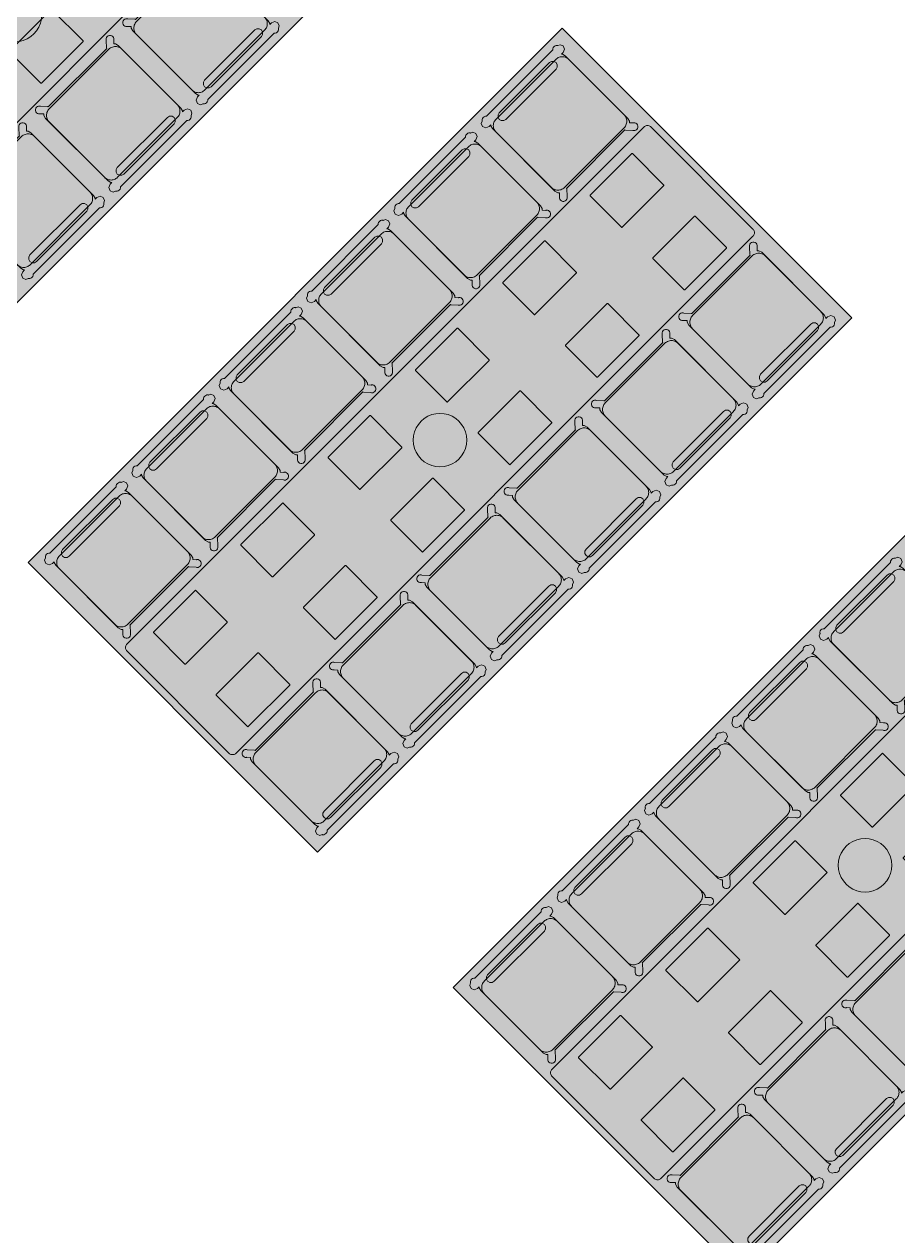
# Model space of a CAD drawing. Extents: x 2172.2 to 2210.6, y 415.3 to 458.1.
# Drawn here: x 2186.25 to 2190.5, y 442.91 to 448.79 of the extents above; entities that cross this region are included whole.
import ezdxf

# ---------------------------------------------------------------- set-up
doc = ezdxf.new("R2010")
doc.units = 0
for name, color, linetype, lineweight in [('AYAA_B2_CHAIRS', 7, 'CONTINUOUS', 18), ('AYAA_B2_FINE_DETAIL', 8, 'CONTINUOUS', 9), ('AYAA_B2_FLOOR_DECOR', 32, 'CONTINUOUS', 9), ('AYAA_B2_TABLES', 7, 'CONTINUOUS', 18)]:
    doc.layers.add(name, color=color, linetype=linetype, lineweight=lineweight)

# ---------------------------------------------------------------- blocks, each defined once
blk = doc.blocks.new('AYAA_B2_FLOOR_DECOR_01')
at = {"true_color": 0xa16b4f}
h = blk.add_hatch(color=256, dxfattribs=at)
h.paths.add_polyline_path([(1.835, 0.99455), (1.835, -0.99455), (-1.835, -0.99455), (-1.835, 0.99455)])
h.paths.add_polyline_path([(1.77995, -0.964714), (1.77995, 0.964713), (-1.77995, 0.964713), (-1.77995, -0.964714)], flags=0)
at = {"true_color": 0x3d3b33}
h = blk.add_hatch(color=256, dxfattribs=at)
h.paths.add_polyline_path([(1.77995, 0.964713), (1.77995, -0.964714), (-1.77995, -0.964714), (-1.77995, 0.964713)])
h.paths.add_polyline_path([(-1.75793, -0.952779), (1.75793, -0.952779), (1.75793, 0.952779), (-1.75793, 0.952779)], flags=0)
at = {"true_color": 0xa16b4f}
h = blk.add_hatch(color=256, dxfattribs=at)
h.paths.add_polyline_path([(1.75793, 0.952779), (1.75793, -0.952779), (-1.75793, -0.952779), (-1.75793, 0.952779)])
h.paths.add_polyline_path([(-1.68086, -0.911008), (1.68086, -0.911008), (1.68086, 0.911008), (-1.68086, 0.911008)], flags=0)
at = {"true_color": 0x3d3b33}
h = blk.add_hatch(color=256, dxfattribs=at)
h.paths.add_polyline_path([(1.68086, -0.911008), (-1.68086, -0.911008), (-1.68086, 0.911008), (1.68086, 0.911008)])
h.paths.add_polyline_path([(-1.65884, -0.899073), (1.65884, -0.899073), (1.65884, 0.899073), (-1.65884, 0.899073)], flags=0)
at = {"true_color": 0xa16b4f}
h = blk.add_hatch(color=256, dxfattribs=at)
h.paths.add_polyline_path([(1.65884, 0.899073), (1.65884, -0.899073), (-1.65884, -0.899073), (-1.65884, 0.899073)])
h.paths.add_polyline_path([(1.2478, 0.845367), (0.89915, 0.696185), (1.2478, 0.547002), (1.59645, 0.696185)], flags=0)
h.paths.add_polyline_path([(0.89915, 0.338147), (1.2478, 0.188964), (1.59645, 0.338147), (1.2478, 0.487329)], flags=0)
h.paths.add_polyline_path([(0.89915, -0.019891), (1.2478, -0.169074), (1.59645, -0.019891), (1.2478, 0.129291)], flags=0)
h.paths.add_polyline_path([(0.89915, -0.377929), (1.2478, -0.527112), (1.59645, -0.377929), (1.2478, -0.228747)], flags=0)
h.paths.add_polyline_path([(0.89915, -0.735967), (1.2478, -0.88515), (1.59645, -0.735967), (1.2478, -0.586785)], flags=0)
h.paths.add_polyline_path([(0.4037, -0.228747), (0.05505, -0.377929), (0.4037, -0.527112), (0.75235, -0.377929)], flags=0)
h.paths.add_polyline_path([(0.75235, 0.696185), (0.4037, 0.845367), (0.05505, 0.696185), (0.4037, 0.547002)], flags=0)
h.paths.add_polyline_path([(0.4037, 0.487329), (0.05505, 0.338147), (0.4037, 0.188964), (0.75235, 0.338147)], flags=0)
h.paths.add_polyline_path([(0.4037, 0.129291), (0.05505, -0.019891), (0.4037, -0.169074), (0.75235, -0.019891)], flags=0)
h.paths.add_polyline_path([(0.4037, -0.586785), (0.05505, -0.735967), (0.4037, -0.88515), (0.75235, -0.735967)], flags=0)
h.paths.add_polyline_path([(-0.4404, 0.547002), (-0.09175, 0.696185), (-0.4404, 0.845367), (-0.78905, 0.696185)], flags=0)
h.paths.add_polyline_path([(-0.4404, 0.188964), (-0.09175, 0.338147), (-0.4404, 0.487329), (-0.78905, 0.338147)], flags=0)
h.paths.add_polyline_path([(-0.78905, -0.019891), (-0.4404, -0.169074), (-0.09175, -0.019891), (-0.4404, 0.129291)], flags=0)
h.paths.add_polyline_path([(-0.78905, -0.377929), (-0.4404, -0.527112), (-0.09175, -0.377929), (-0.4404, -0.228747)], flags=0)
h.paths.add_polyline_path([(-0.78905, -0.735967), (-0.4404, -0.88515), (-0.09175, -0.735967), (-0.4404, -0.586785)], flags=0)
h.paths.add_polyline_path([(-0.93585, 0.696185), (-1.2845, 0.845367), (-1.63315, 0.696185), (-1.2845, 0.547002)], flags=0)
h.paths.add_polyline_path([(-0.93585, 0.338147), (-1.2845, 0.487329), (-1.63315, 0.338147), (-1.2845, 0.188964)], flags=0)
h.paths.add_polyline_path([(-0.93585, -0.019891), (-1.2845, 0.129291), (-1.63315, -0.019891), (-1.2845, -0.169074)], flags=0)
h.paths.add_polyline_path([(-0.93585, -0.377929), (-1.2845, -0.228747), (-1.63315, -0.377929), (-1.2845, -0.527112)], flags=0)
h.paths.add_polyline_path([(-0.93585, -0.735967), (-1.2845, -0.586785), (-1.63315, -0.735967), (-1.2845, -0.88515)], flags=0)
at = {"true_color": 0xe6decc}
h = blk.add_hatch(color=256, dxfattribs=at)
h.paths.add_polyline_path([(-1.63315, 0.696185), (-1.2845, 0.845367), (-0.93585, 0.696185), (-1.2845, 0.547002)])
h.paths.add_polyline_path([(-1.08265, 0.696185), (-1.2845, 0.783705), (-1.48635, 0.696185), (-1.2845, 0.608665)], flags=0)
h = blk.add_hatch(color=256, dxfattribs=at)
h.paths.add_polyline_path([(-0.78905, 0.696185), (-0.4404, 0.845367), (-0.09175, 0.696185), (-0.4404, 0.547002)])
h.paths.add_polyline_path([(-0.23855, 0.696185), (-0.4404, 0.783705), (-0.64225, 0.696185), (-0.4404, 0.608665)], flags=0)
h = blk.add_hatch(color=256, dxfattribs=at)
h.paths.add_polyline_path([(0.05505, 0.696185), (0.4037, 0.845367), (0.75235, 0.696185), (0.4037, 0.547002)])
h.paths.add_polyline_path([(0.60555, 0.696185), (0.4037, 0.783705), (0.20185, 0.696185), (0.4037, 0.608665)], flags=0)
h = blk.add_hatch(color=256, dxfattribs=at)
h.paths.add_polyline_path([(0.89915, 0.696185), (1.2478, 0.845367), (1.59645, 0.696185), (1.2478, 0.547002)])
h.paths.add_polyline_path([(1.44965, 0.696185), (1.2478, 0.783705), (1.04595, 0.696185), (1.2478, 0.608665)], flags=0)
at = {"true_color": 0x757d5e}
for points in [[(-1.2845, 0.608665), (-1.48635, 0.696185), (-1.2845, 0.783705), (-1.08265, 0.696185)], [(-0.64225, 0.696185), (-0.4404, 0.783705), (-0.23855, 0.696185), (-0.4404, 0.608665)], [(0.20185, 0.696185), (0.4037, 0.783705), (0.60555, 0.696185), (0.4037, 0.608665)], [(1.44965, 0.696185), (1.2478, 0.608665), (1.04595, 0.696185), (1.2478, 0.783705)], [(-1.2845, 0.425667), (-1.08265, 0.338147), (-1.2845, 0.250627), (-1.48635, 0.338147)], [(-0.4404, 0.425667), (-0.23855, 0.338147), (-0.4404, 0.250627), (-0.64225, 0.338147)], [(0.4037, 0.250627), (0.20185, 0.338147), (0.4037, 0.425667), (0.60555, 0.338147)], [(1.2478, 0.250627), (1.04595, 0.338147), (1.2478, 0.425667), (1.44965, 0.338147)], [(-1.2845, -0.107411), (-1.48635, -0.019891), (-1.2845, 0.067629), (-1.08265, -0.019891)], [(-0.64225, -0.019891), (-0.4404, 0.067629), (-0.23855, -0.019891), (-0.4404, -0.107411)], [(0.20185, -0.019891), (0.4037, 0.067629), (0.60555, -0.019891), (0.4037, -0.107411)], [(1.2478, 0.067629), (1.44965, -0.019891), (1.2478, -0.107411), (1.04595, -0.019891)], [(-1.2845, -0.46545), (-1.48635, -0.377929), (-1.2845, -0.290409), (-1.08265, -0.377929)], [(-0.23855, -0.377929), (-0.4404, -0.46545), (-0.64225, -0.377929), (-0.4404, -0.290409)], [(0.60555, -0.377929), (0.4037, -0.46545), (0.20185, -0.377929), (0.4037, -0.290409)], [(1.44965, -0.377929), (1.2478, -0.46545), (1.04595, -0.377929), (1.2478, -0.290409)], [(-1.48635, -0.735967), (-1.2845, -0.648447), (-1.08265, -0.735967), (-1.2845, -0.823488)], [(-0.23855, -0.735967), (-0.4404, -0.823488), (-0.64225, -0.735967), (-0.4404, -0.648447)], [(0.20185, -0.735967), (0.4037, -0.648447), (0.60555, -0.735967), (0.4037, -0.823488)], [(1.04595, -0.735967), (1.2478, -0.648447), (1.44965, -0.735967), (1.2478, -0.823488)]]:
    blk.add_hatch(color=256, dxfattribs=at).paths.add_polyline_path(points)
at = {"true_color": 0xe6decc}
h = blk.add_hatch(color=256, dxfattribs=at)
h.paths.add_polyline_path([(-1.2845, 0.188964), (-1.63315, 0.338147), (-1.2845, 0.487329), (-0.93585, 0.338147)])
h.paths.add_polyline_path([(-1.48635, 0.338147), (-1.2845, 0.250627), (-1.08265, 0.338147), (-1.2845, 0.425667)], flags=0)
h = blk.add_hatch(color=256, dxfattribs=at)
h.paths.add_polyline_path([(-0.09175, 0.338147), (-0.4404, 0.188964), (-0.78905, 0.338147), (-0.4404, 0.487329)])
h.paths.add_polyline_path([(-0.23855, 0.338147), (-0.4404, 0.425667), (-0.64225, 0.338147), (-0.4404, 0.250627)], flags=0)
h = blk.add_hatch(color=256, dxfattribs=at)
h.paths.add_polyline_path([(0.05505, 0.338147), (0.4037, 0.487329), (0.75235, 0.338147), (0.4037, 0.188964)])
h.paths.add_polyline_path([(0.4037, 0.250627), (0.60555, 0.338147), (0.4037, 0.425667), (0.20185, 0.338147)], flags=0)
h = blk.add_hatch(color=256, dxfattribs=at)
h.paths.add_polyline_path([(0.89915, 0.338147), (1.2478, 0.487329), (1.59645, 0.338147), (1.2478, 0.188964)])
h.paths.add_polyline_path([(1.2478, 0.250627), (1.44965, 0.338147), (1.2478, 0.425667), (1.04595, 0.338147)], flags=0)
h = blk.add_hatch(color=256, dxfattribs=at)
h.paths.add_polyline_path([(-0.93585, -0.019891), (-1.2845, -0.169074), (-1.63315, -0.019891), (-1.2845, 0.129291)])
h.paths.add_polyline_path([(-1.48635, -0.019891), (-1.2845, -0.107411), (-1.08265, -0.019891), (-1.2845, 0.067629)], flags=0)
h = blk.add_hatch(color=256, dxfattribs=at)
h.paths.add_polyline_path([(-0.09175, -0.019891), (-0.4404, -0.169074), (-0.78905, -0.019891), (-0.4404, 0.129291)])
h.paths.add_polyline_path([(-0.64225, -0.019891), (-0.4404, -0.107411), (-0.23855, -0.019891), (-0.4404, 0.067629)], flags=0)
h = blk.add_hatch(color=256, dxfattribs=at)
h.paths.add_polyline_path([(0.75235, -0.019891), (0.4037, -0.169074), (0.05505, -0.019891), (0.4037, 0.129291)])
h.paths.add_polyline_path([(0.20185, -0.019891), (0.4037, -0.107411), (0.60555, -0.019891), (0.4037, 0.067629)], flags=0)
h = blk.add_hatch(color=256, dxfattribs=at)
h.paths.add_polyline_path([(1.59645, -0.019891), (1.2478, -0.169074), (0.89915, -0.019891), (1.2478, 0.129291)])
h.paths.add_polyline_path([(1.2478, -0.107411), (1.44965, -0.019891), (1.2478, 0.067629), (1.04595, -0.019891)], flags=0)
h = blk.add_hatch(color=256, dxfattribs=at)
h.paths.add_polyline_path([(-1.63315, -0.377929), (-1.2845, -0.228747), (-0.93585, -0.377929), (-1.2845, -0.527112)])
h.paths.add_polyline_path([(-1.2845, -0.46545), (-1.08265, -0.377929), (-1.2845, -0.290409), (-1.48635, -0.377929)], flags=0)
h = blk.add_hatch(color=256, dxfattribs=at)
h.paths.add_polyline_path([(-0.78905, -0.377929), (-0.4404, -0.228747), (-0.09175, -0.377929), (-0.4404, -0.527112)])
h.paths.add_polyline_path([(-0.23855, -0.377929), (-0.4404, -0.290409), (-0.64225, -0.377929), (-0.4404, -0.46545)], flags=0)
h = blk.add_hatch(color=256, dxfattribs=at)
h.paths.add_polyline_path([(0.4037, -0.527112), (0.05505, -0.377929), (0.4037, -0.228747), (0.75235, -0.377929)])
h.paths.add_polyline_path([(0.60555, -0.377929), (0.4037, -0.290409), (0.20185, -0.377929), (0.4037, -0.46545)], flags=0)
h = blk.add_hatch(color=256, dxfattribs=at)
h.paths.add_polyline_path([(0.89915, -0.377929), (1.2478, -0.228747), (1.59645, -0.377929), (1.2478, -0.527112)])
h.paths.add_polyline_path([(1.2478, -0.46545), (1.44965, -0.377929), (1.2478, -0.290409), (1.04595, -0.377929)], flags=0)
h = blk.add_hatch(color=256, dxfattribs=at)
h.paths.add_polyline_path([(-1.63315, -0.735967), (-1.2845, -0.586785), (-0.93585, -0.735967), (-1.2845, -0.88515)])
h.paths.add_polyline_path([(-1.08265, -0.735967), (-1.2845, -0.648447), (-1.48635, -0.735967), (-1.2845, -0.823488)], flags=0)
h = blk.add_hatch(color=256, dxfattribs=at)
h.paths.add_polyline_path([(-0.09175, -0.735967), (-0.4404, -0.88515), (-0.78905, -0.735967), (-0.4404, -0.586785)])
h.paths.add_polyline_path([(-0.23855, -0.735967), (-0.4404, -0.648447), (-0.64225, -0.735967), (-0.4404, -0.823488)], flags=0)
h = blk.add_hatch(color=256, dxfattribs=at)
h.paths.add_polyline_path([(0.05505, -0.735967), (0.4037, -0.586785), (0.75235, -0.735967), (0.4037, -0.88515)])
h.paths.add_polyline_path([(0.60555, -0.735967), (0.4037, -0.648447), (0.20185, -0.735967), (0.4037, -0.823488)], flags=0)
h = blk.add_hatch(color=256, dxfattribs=at)
h.paths.add_polyline_path([(1.59645, -0.735967), (1.2478, -0.88515), (0.89915, -0.735967), (1.2478, -0.586785)])
h.paths.add_polyline_path([(1.44965, -0.735967), (1.2478, -0.648447), (1.04595, -0.735967), (1.2478, -0.823488)], flags=0)
at = {"color": 0, "linetype": 'CONTINUOUS', "lineweight": -2}
blk.add_lwpolyline([(1.835, 0.99455), (1.835, -0.99455), (-1.835, -0.99455), (-1.835, 0.99455)], close=True, dxfattribs=at)
blk = doc.blocks.new('AYAA_B2_FLOOR_DECOR_03')
at = {"true_color": 0xa16b4f}
h = blk.add_hatch(color=256, dxfattribs=at)
h.paths.add_polyline_path([(1.835, 0.99455), (1.835, -0.994551), (-1.835, -0.994551), (-1.835, 0.99455)])
h.paths.add_polyline_path([(1.77995, -0.964714), (1.77995, 0.964713), (-1.77995, 0.964713), (-1.77995, -0.964714)], flags=0)
at = {"true_color": 0x3d3b33}
h = blk.add_hatch(color=256, dxfattribs=at)
h.paths.add_polyline_path([(1.77995, 0.964713), (1.77995, -0.964714), (-1.77995, -0.964714), (-1.77995, 0.964713)])
h.paths.add_polyline_path([(-1.75793, -0.952779), (1.75793, -0.952779), (1.75793, 0.952779), (-1.75793, 0.952779)], flags=0)
at = {"true_color": 0xa16b4f}
h = blk.add_hatch(color=256, dxfattribs=at)
h.paths.add_polyline_path([(1.75793, 0.952779), (1.75793, -0.952779), (-1.75793, -0.952779), (-1.75793, 0.952779)])
h.paths.add_polyline_path([(-1.68086, -0.911008), (1.68086, -0.911008), (1.68086, 0.911008), (-1.68086, 0.911008)], flags=0)
at = {"true_color": 0x3d3b33}
h = blk.add_hatch(color=256, dxfattribs=at)
h.paths.add_polyline_path([(1.68086, -0.911008), (-1.68086, -0.911008), (-1.68086, 0.911008), (1.68086, 0.911008)])
h.paths.add_polyline_path([(-1.65884, -0.899074), (1.65884, -0.899074), (1.65884, 0.899073), (-1.65884, 0.899073)], flags=0)
at = {"true_color": 0xa16b4f}
h = blk.add_hatch(color=256, dxfattribs=at)
h.paths.add_polyline_path([(1.65884, 0.899073), (1.65884, -0.899074), (-1.65884, -0.899074), (-1.65884, 0.899073)])
h.paths.add_polyline_path([(1.2478, 0.845367), (0.89915, 0.696185), (1.2478, 0.547002), (1.59645, 0.696185)], flags=0)
h.paths.add_polyline_path([(0.89915, 0.338147), (1.2478, 0.188964), (1.59645, 0.338147), (1.2478, 0.487329)], flags=0)
h.paths.add_polyline_path([(0.89915, -0.019891), (1.2478, -0.169074), (1.59645, -0.019891), (1.2478, 0.129291)], flags=0)
h.paths.add_polyline_path([(0.89915, -0.377929), (1.2478, -0.527112), (1.59645, -0.377929), (1.2478, -0.228747)], flags=0)
h.paths.add_polyline_path([(0.89915, -0.735967), (1.2478, -0.88515), (1.59645, -0.735967), (1.2478, -0.586785)], flags=0)
h.paths.add_polyline_path([(0.4037, -0.228747), (0.05505, -0.377929), (0.4037, -0.527112), (0.75235, -0.377929)], flags=0)
h.paths.add_polyline_path([(0.75235, 0.696185), (0.4037, 0.845367), (0.05505, 0.696185), (0.4037, 0.547002)], flags=0)
h.paths.add_polyline_path([(0.4037, 0.487329), (0.05505, 0.338147), (0.4037, 0.188964), (0.75235, 0.338147)], flags=0)
h.paths.add_polyline_path([(0.4037, 0.129291), (0.05505, -0.019891), (0.4037, -0.169074), (0.75235, -0.019891)], flags=0)
h.paths.add_polyline_path([(0.4037, -0.586785), (0.05505, -0.735967), (0.4037, -0.88515), (0.75235, -0.735967)], flags=0)
h.paths.add_polyline_path([(-0.4404, 0.547002), (-0.09175, 0.696185), (-0.4404, 0.845367), (-0.78905, 0.696185)], flags=0)
h.paths.add_polyline_path([(-0.78905, 0.338147), (-0.4404, 0.188964), (-0.09175, 0.338147), (-0.4404, 0.487329)], flags=0)
h.paths.add_polyline_path([(-0.78905, -0.019891), (-0.4404, -0.169074), (-0.09175, -0.019891), (-0.4404, 0.129291)], flags=0)
h.paths.add_polyline_path([(-0.78905, -0.377929), (-0.4404, -0.527112), (-0.09175, -0.377929), (-0.4404, -0.228747)], flags=0)
h.paths.add_polyline_path([(-0.78905, -0.735967), (-0.4404, -0.88515), (-0.09175, -0.735967), (-0.4404, -0.586785)], flags=0)
h.paths.add_polyline_path([(-0.93585, 0.696185), (-1.2845, 0.845367), (-1.63315, 0.696185), (-1.2845, 0.547002)], flags=0)
h.paths.add_polyline_path([(-0.93585, -0.019891), (-1.2845, 0.129291), (-1.63315, -0.019891), (-1.2845, -0.169074)], flags=0)
h.paths.add_polyline_path([(-0.93585, -0.377929), (-1.2845, -0.228747), (-1.63315, -0.377929), (-1.2845, -0.527112)], flags=0)
h.paths.add_polyline_path([(-0.93585, -0.735967), (-1.2845, -0.586785), (-1.63315, -0.735967), (-1.2845, -0.88515)], flags=0)
h.paths.add_polyline_path([(-1.2845, 0.188964), (-0.93585, 0.338147), (-1.2845, 0.487329), (-1.63315, 0.338147)], flags=0)
at = {"true_color": 0xe6decc}
h = blk.add_hatch(color=256, dxfattribs=at)
h.paths.add_polyline_path([(-1.63315, 0.696185), (-1.2845, 0.845367), (-0.93585, 0.696185), (-1.2845, 0.547002)])
h.paths.add_polyline_path([(-1.08265, 0.696185), (-1.2845, 0.783705), (-1.48635, 0.696185), (-1.2845, 0.608664)], flags=0)
h = blk.add_hatch(color=256, dxfattribs=at)
h.paths.add_polyline_path([(-0.78905, 0.696185), (-0.4404, 0.845367), (-0.09175, 0.696185), (-0.4404, 0.547002)])
h.paths.add_polyline_path([(-0.23855, 0.696185), (-0.4404, 0.783705), (-0.64225, 0.696185), (-0.4404, 0.608664)], flags=0)
h = blk.add_hatch(color=256, dxfattribs=at)
h.paths.add_polyline_path([(0.05505, 0.696185), (0.4037, 0.845367), (0.75235, 0.696185), (0.4037, 0.547002)])
h.paths.add_polyline_path([(0.60555, 0.696185), (0.4037, 0.783705), (0.20185, 0.696185), (0.4037, 0.608664)], flags=0)
h = blk.add_hatch(color=256, dxfattribs=at)
h.paths.add_polyline_path([(0.89915, 0.696185), (1.2478, 0.845367), (1.59645, 0.696185), (1.2478, 0.547002)])
h.paths.add_polyline_path([(1.44965, 0.696185), (1.2478, 0.783705), (1.04595, 0.696185), (1.2478, 0.608664)], flags=0)
at = {"true_color": 0x757d5e}
for points in [[(-1.2845, 0.608664), (-1.48635, 0.696185), (-1.2845, 0.783705), (-1.08265, 0.696185)], [(-0.64225, 0.696185), (-0.4404, 0.783705), (-0.23855, 0.696185), (-0.4404, 0.608664)], [(0.20185, 0.696185), (0.4037, 0.783705), (0.60555, 0.696185), (0.4037, 0.608664)], [(1.44965, 0.696185), (1.2478, 0.608664), (1.04595, 0.696185), (1.2478, 0.783705)], [(-1.2845, 0.425667), (-1.08265, 0.338147), (-1.2845, 0.250626), (-1.48635, 0.338147)], [(-0.4404, 0.425667), (-0.23855, 0.338147), (-0.4404, 0.250626), (-0.64225, 0.338147)], [(0.4037, 0.250626), (0.20185, 0.338147), (0.4037, 0.425667), (0.60555, 0.338147)], [(1.2478, 0.250626), (1.04595, 0.338147), (1.2478, 0.425667), (1.44965, 0.338147)], [(-1.2845, -0.107412), (-1.48635, -0.019891), (-1.2845, 0.067629), (-1.08265, -0.019891)], [(-0.64225, -0.019891), (-0.4404, 0.067629), (-0.23855, -0.019891), (-0.4404, -0.107412)], [(0.20185, -0.019891), (0.4037, 0.067629), (0.60555, -0.019891), (0.4037, -0.107412)], [(1.2478, 0.067629), (1.44965, -0.019891), (1.2478, -0.107412), (1.04595, -0.019891)], [(-1.2845, -0.46545), (-1.48635, -0.377929), (-1.2845, -0.290409), (-1.08265, -0.377929)], [(-0.23855, -0.377929), (-0.4404, -0.46545), (-0.64225, -0.377929), (-0.4404, -0.290409)], [(0.60555, -0.377929), (0.4037, -0.46545), (0.20185, -0.377929), (0.4037, -0.290409)], [(1.44965, -0.377929), (1.2478, -0.46545), (1.04595, -0.377929), (1.2478, -0.290409)], [(-1.48635, -0.735967), (-1.2845, -0.648447), (-1.08265, -0.735967), (-1.2845, -0.823488)], [(-0.23855, -0.735967), (-0.4404, -0.823488), (-0.64225, -0.735967), (-0.4404, -0.648447)], [(0.20185, -0.735967), (0.4037, -0.648447), (0.60555, -0.735967), (0.4037, -0.823488)], [(1.04595, -0.735967), (1.2478, -0.648447), (1.44965, -0.735967), (1.2478, -0.823488)]]:
    blk.add_hatch(color=256, dxfattribs=at).paths.add_polyline_path(points)
at = {"true_color": 0xe6decc}
h = blk.add_hatch(color=256, dxfattribs=at)
h.paths.add_polyline_path([(-1.2845, 0.188964), (-1.63315, 0.338147), (-1.2845, 0.487329), (-0.93585, 0.338147)])
h.paths.add_polyline_path([(-1.48635, 0.338147), (-1.2845, 0.250626), (-1.08265, 0.338147), (-1.2845, 0.425667)], flags=0)
h = blk.add_hatch(color=256, dxfattribs=at)
h.paths.add_polyline_path([(-0.09175, 0.338147), (-0.4404, 0.188964), (-0.78905, 0.338147), (-0.4404, 0.487329)])
h.paths.add_polyline_path([(-0.23855, 0.338147), (-0.4404, 0.425667), (-0.64225, 0.338147), (-0.4404, 0.250626)], flags=0)
h = blk.add_hatch(color=256, dxfattribs=at)
h.paths.add_polyline_path([(0.05505, 0.338147), (0.4037, 0.487329), (0.75235, 0.338147), (0.4037, 0.188964)])
h.paths.add_polyline_path([(0.4037, 0.250626), (0.60555, 0.338147), (0.4037, 0.425667), (0.20185, 0.338147)], flags=0)
h = blk.add_hatch(color=256, dxfattribs=at)
h.paths.add_polyline_path([(0.89915, 0.338147), (1.2478, 0.487329), (1.59645, 0.338147), (1.2478, 0.188964)])
h.paths.add_polyline_path([(1.2478, 0.250626), (1.44965, 0.338147), (1.2478, 0.425667), (1.04595, 0.338147)], flags=0)
h = blk.add_hatch(color=256, dxfattribs=at)
h.paths.add_polyline_path([(-0.93585, -0.019891), (-1.2845, -0.169074), (-1.63315, -0.019891), (-1.2845, 0.129291)])
h.paths.add_polyline_path([(-1.48635, -0.019891), (-1.2845, -0.107412), (-1.08265, -0.019891), (-1.2845, 0.067629)], flags=0)
h = blk.add_hatch(color=256, dxfattribs=at)
h.paths.add_polyline_path([(-0.09175, -0.019891), (-0.4404, -0.169074), (-0.78905, -0.019891), (-0.4404, 0.129291)])
h.paths.add_polyline_path([(-0.64225, -0.019891), (-0.4404, -0.107412), (-0.23855, -0.019891), (-0.4404, 0.067629)], flags=0)
h = blk.add_hatch(color=256, dxfattribs=at)
h.paths.add_polyline_path([(0.75235, -0.019891), (0.4037, -0.169074), (0.05505, -0.019891), (0.4037, 0.129291)])
h.paths.add_polyline_path([(0.20185, -0.019891), (0.4037, -0.107412), (0.60555, -0.019891), (0.4037, 0.067629)], flags=0)
h = blk.add_hatch(color=256, dxfattribs=at)
h.paths.add_polyline_path([(1.59645, -0.019891), (1.2478, -0.169074), (0.89915, -0.019891), (1.2478, 0.129291)])
h.paths.add_polyline_path([(1.2478, -0.107412), (1.44965, -0.019891), (1.2478, 0.067629), (1.04595, -0.019891)], flags=0)
h = blk.add_hatch(color=256, dxfattribs=at)
h.paths.add_polyline_path([(-1.63315, -0.377929), (-1.2845, -0.228747), (-0.93585, -0.377929), (-1.2845, -0.527112)])
h.paths.add_polyline_path([(-1.2845, -0.46545), (-1.08265, -0.377929), (-1.2845, -0.290409), (-1.48635, -0.377929)], flags=0)
h = blk.add_hatch(color=256, dxfattribs=at)
h.paths.add_polyline_path([(-0.78905, -0.377929), (-0.4404, -0.228747), (-0.09175, -0.377929), (-0.4404, -0.527112)])
h.paths.add_polyline_path([(-0.23855, -0.377929), (-0.4404, -0.290409), (-0.64225, -0.377929), (-0.4404, -0.46545)], flags=0)
h = blk.add_hatch(color=256, dxfattribs=at)
h.paths.add_polyline_path([(0.4037, -0.527112), (0.05505, -0.377929), (0.4037, -0.228747), (0.75235, -0.377929)])
h.paths.add_polyline_path([(0.60555, -0.377929), (0.4037, -0.290409), (0.20185, -0.377929), (0.4037, -0.46545)], flags=0)
h = blk.add_hatch(color=256, dxfattribs=at)
h.paths.add_polyline_path([(0.89915, -0.377929), (1.2478, -0.228747), (1.59645, -0.377929), (1.2478, -0.527112)])
h.paths.add_polyline_path([(1.2478, -0.46545), (1.44965, -0.377929), (1.2478, -0.290409), (1.04595, -0.377929)], flags=0)
h = blk.add_hatch(color=256, dxfattribs=at)
h.paths.add_polyline_path([(-1.63315, -0.735967), (-1.2845, -0.586785), (-0.93585, -0.735967), (-1.2845, -0.88515)])
h.paths.add_polyline_path([(-1.08265, -0.735967), (-1.2845, -0.648447), (-1.48635, -0.735967), (-1.2845, -0.823488)], flags=0)
h = blk.add_hatch(color=256, dxfattribs=at)
h.paths.add_polyline_path([(-0.09175, -0.735967), (-0.4404, -0.88515), (-0.78905, -0.735967), (-0.4404, -0.586785)])
h.paths.add_polyline_path([(-0.23855, -0.735967), (-0.4404, -0.648447), (-0.64225, -0.735967), (-0.4404, -0.823488)], flags=0)
h = blk.add_hatch(color=256, dxfattribs=at)
h.paths.add_polyline_path([(0.05505, -0.735967), (0.4037, -0.586785), (0.75235, -0.735967), (0.4037, -0.88515)])
h.paths.add_polyline_path([(0.60555, -0.735967), (0.4037, -0.648447), (0.20185, -0.735967), (0.4037, -0.823488)], flags=0)
h = blk.add_hatch(color=256, dxfattribs=at)
h.paths.add_polyline_path([(1.59645, -0.735967), (1.2478, -0.88515), (0.89915, -0.735967), (1.2478, -0.586785)])
h.paths.add_polyline_path([(1.44965, -0.735967), (1.2478, -0.648447), (1.04595, -0.735967), (1.2478, -0.823488)], flags=0)
at = {"color": 0, "linetype": 'CONTINUOUS', "lineweight": -2}
blk.add_lwpolyline([(1.835, 0.99455), (1.835, -0.994551), (-1.835, -0.994551), (-1.835, 0.99455)], close=True, dxfattribs=at)
blk = doc.blocks.new('AYAA_B2_FLOOR_DECOR_05')
at = {"true_color": 0xa16b4f}
h = blk.add_hatch(color=256, dxfattribs=at)
h.paths.add_polyline_path([(2.134999, 0.99455), (2.134999, -0.99455), (-2.134999, -0.99455), (-2.134999, 0.99455)])
h.paths.add_polyline_path([(2.070949, -0.964714), (2.070949, 0.964714), (-2.070949, 0.964714), (-2.070949, -0.964714)], flags=0)
at = {"true_color": 0x3d3b33}
h = blk.add_hatch(color=256, dxfattribs=at)
h.paths.add_polyline_path([(2.070949, 0.964714), (2.070949, -0.964714), (-2.070949, -0.964714), (-2.070949, 0.964714)])
h.paths.add_polyline_path([(-2.045329, -0.952779), (2.045329, -0.952779), (2.045329, 0.952779), (-2.045329, 0.952779)], flags=0)
at = {"true_color": 0xa16b4f}
h = blk.add_hatch(color=256, dxfattribs=at)
h.paths.add_polyline_path([(2.045329, 0.952779), (2.045329, -0.952779), (-2.045329, -0.952779), (-2.045329, 0.952779)])
h.paths.add_polyline_path([(-1.955659, -0.911008), (1.955659, -0.911008), (1.955659, 0.911008), (-1.955659, 0.911008)], flags=0)
at = {"true_color": 0x3d3b33}
h = blk.add_hatch(color=256, dxfattribs=at)
h.paths.add_polyline_path([(1.955659, -0.911008), (-1.955659, -0.911008), (-1.955659, 0.911008), (1.955659, 0.911008)])
h.paths.add_polyline_path([(-1.930039, -0.899073), (1.930039, -0.899073), (1.930039, 0.899074), (-1.930039, 0.899074)], flags=0)
at = {"true_color": 0xa16b4f}
h = blk.add_hatch(color=256, dxfattribs=at)
h.paths.add_polyline_path([(1.930039, 0.899074), (1.930039, -0.899073), (-1.930039, -0.899073), (-1.930039, 0.899074)])
h.paths.add_polyline_path([(1.4518, 0.845368), (1.04615, 0.696185), (1.4518, 0.547003), (1.857449, 0.696185)], flags=0)
h.paths.add_polyline_path([(1.04615, 0.338147), (1.4518, 0.188965), (1.857449, 0.338147), (1.4518, 0.48733)], flags=0)
h.paths.add_polyline_path([(1.04615, -0.019891), (1.4518, -0.169073), (1.857449, -0.019891), (1.4518, 0.129292)], flags=0)
h.paths.add_polyline_path([(1.04615, -0.377929), (1.4518, -0.527112), (1.857449, -0.377929), (1.4518, -0.228746)], flags=0)
h.paths.add_polyline_path([(1.04615, -0.735967), (1.4518, -0.88515), (1.857449, -0.735967), (1.4518, -0.586785)], flags=0)
h.paths.add_polyline_path([(0.4697, -0.228746), (0.06405, -0.377929), (0.4697, -0.527112), (0.87535, -0.377929)], flags=0)
h.paths.add_polyline_path([(0.87535, 0.696185), (0.4697, 0.845368), (0.06405, 0.696185), (0.4697, 0.547003)], flags=0)
h.paths.add_polyline_path([(0.4697, 0.48733), (0.06405, 0.338147), (0.4697, 0.188965), (0.87535, 0.338147)], flags=0)
h.paths.add_polyline_path([(0.4697, 0.129292), (0.06405, -0.019891), (0.4697, -0.169073), (0.87535, -0.019891)], flags=0)
h.paths.add_polyline_path([(0.4697, -0.586785), (0.06405, -0.735967), (0.4697, -0.88515), (0.87535, -0.735967)], flags=0)
h.paths.add_polyline_path([(-0.5124, 0.547003), (-0.10675, 0.696185), (-0.5124, 0.845368), (-0.91805, 0.696185)], flags=0)
h.paths.add_polyline_path([(-0.91805, 0.338147), (-0.5124, 0.188965), (-0.10675, 0.338147), (-0.5124, 0.48733)], flags=0)
h.paths.add_polyline_path([(-0.91805, -0.019891), (-0.5124, -0.169073), (-0.10675, -0.019891), (-0.5124, 0.129292)], flags=0)
h.paths.add_polyline_path([(-0.91805, -0.377929), (-0.5124, -0.527112), (-0.10675, -0.377929), (-0.5124, -0.228746)], flags=0)
h.paths.add_polyline_path([(-0.91805, -0.735967), (-0.5124, -0.88515), (-0.10675, -0.735967), (-0.5124, -0.586785)], flags=0)
h.paths.add_polyline_path([(-1.08885, 0.696185), (-1.4945, 0.845368), (-1.900149, 0.696185), (-1.4945, 0.547003)], flags=0)
h.paths.add_polyline_path([(-1.08885, 0.338147), (-1.4945, 0.48733), (-1.900149, 0.338147), (-1.4945, 0.188965)], flags=0)
h.paths.add_polyline_path([(-1.08885, -0.019891), (-1.4945, 0.129292), (-1.900149, -0.019891), (-1.4945, -0.169073)], flags=0)
h.paths.add_polyline_path([(-1.08885, -0.377929), (-1.4945, -0.228746), (-1.900149, -0.377929), (-1.4945, -0.527112)], flags=0)
h.paths.add_polyline_path([(-1.08885, -0.735967), (-1.4945, -0.586785), (-1.900149, -0.735967), (-1.4945, -0.88515)], flags=0)
at = {"true_color": 0xe6decc}
h = blk.add_hatch(color=256, dxfattribs=at)
h.paths.add_polyline_path([(-0.91805, 0.696185), (-0.5124, 0.845368), (-0.10675, 0.696185), (-0.5124, 0.547003)])
h.paths.add_polyline_path([(-0.27755, 0.696185), (-0.5124, 0.783706), (-0.74725, 0.696185), (-0.5124, 0.608665)], flags=0)
h = blk.add_hatch(color=256, dxfattribs=at)
h.paths.add_polyline_path([(0.06405, 0.696185), (0.4697, 0.845368), (0.87535, 0.696185), (0.4697, 0.547003)])
h.paths.add_polyline_path([(0.70455, 0.696185), (0.4697, 0.783706), (0.23485, 0.696185), (0.4697, 0.608665)], flags=0)
at = {"true_color": 0x757d5e}
for points in [[(-0.74725, 0.696185), (-0.5124, 0.783706), (-0.27755, 0.696185), (-0.5124, 0.608665)], [(0.23485, 0.696185), (0.4697, 0.783706), (0.70455, 0.696185), (0.4697, 0.608665)], [(0.4697, 0.250627), (0.23485, 0.338147), (0.4697, 0.425668), (0.70455, 0.338147)]]:
    blk.add_hatch(color=256, dxfattribs=at).paths.add_polyline_path(points)
at = {"true_color": 0xe6decc}
h = blk.add_hatch(color=256, dxfattribs=at)
h.paths.add_polyline_path([(-0.10675, 0.338147), (-0.5124, 0.188965), (-0.91805, 0.338147), (-0.5124, 0.48733)])
h.paths.add_polyline_path([(-0.27755, 0.338147), (-0.5124, 0.425668), (-0.74725, 0.338147), (-0.5124, 0.250627)], flags=0)
h = blk.add_hatch(color=256, dxfattribs=at)
h.paths.add_polyline_path([(0.06405, 0.338147), (0.4697, 0.48733), (0.87535, 0.338147), (0.4697, 0.188965)])
h.paths.add_polyline_path([(0.4697, 0.250627), (0.70455, 0.338147), (0.4697, 0.425668), (0.23485, 0.338147)], flags=0)
at = {"color": 0, "linetype": 'CONTINUOUS', "lineweight": -2}
blk.add_lwpolyline([(-2.134999, 0.99455), (2.134999, 0.99455), (2.134999, -0.99455), (-2.134999, -0.99455)], close=True, dxfattribs=at)
blk = doc.blocks.new('AYAA_B2_DINING_6')
at = {"true_color": 0xefe8d6}
blk.add_hatch(color=256, dxfattribs=at).paths.add_polyline_path([(-1.8, -0.35), (-1.8, 0.35), (-1.799692, 0.353911), (-1.798776, 0.357725), (-1.797275, 0.36135), (-1.795225, 0.364695), (-1.792678, 0.367678), (-1.789695, 0.370225), (-1.78635, 0.372275), (-1.782725, 0.373776), (-1.778911, 0.374692), (-1.775, 0.375), (1.775, 0.375), (1.778911, 0.374692), (1.782725, 0.373776), (1.78635, 0.372275), (1.789695, 0.370225), (1.792678, 0.367678), (1.795225, 0.364695), (1.797275, 0.36135), (1.798776, 0.357725), (1.799692, 0.353911), (1.8, 0.35), (1.8, -0.35), (1.799692, -0.353911), (1.798776, -0.357725), (1.797275, -0.36135), (1.795225, -0.364695), (1.792678, -0.367678), (1.789695, -0.370225), (1.78635, -0.372275), (1.782725, -0.373776), (1.778911, -0.374692), (1.775, -0.375), (-1.775, -0.375), (-1.778911, -0.374692), (-1.782725, -0.373776), (-1.78635, -0.372275), (-1.789695, -0.370225), (-1.792678, -0.367678), (-1.795225, -0.364695), (-1.797275, -0.36135), (-1.798776, -0.357725), (-1.799692, -0.353911)])
at = {"color": 0, "linetype": 'CONTINUOUS', "lineweight": -2}
blk.add_lwpolyline([(-1.799692, 0.353911), (-1.798776, 0.357725), (-1.797275, 0.36135), (-1.795225, 0.364695), (-1.792678, 0.367678), (-1.789695, 0.370225), (-1.78635, 0.372275), (-1.782725, 0.373776), (-1.778911, 0.374692), (-1.775, 0.375), (1.775, 0.375), (1.778911, 0.374692), (1.782725, 0.373776), (1.78635, 0.372275), (1.789695, 0.370225), (1.792678, 0.367678), (1.795225, 0.364695), (1.797275, 0.36135), (1.798776, 0.357725), (1.799692, 0.353911), (1.8, 0.35), (1.8, -0.35), (1.799692, -0.353911), (1.798776, -0.357725), (1.797275, -0.36135), (1.795225, -0.364695), (1.792678, -0.367678), (1.789695, -0.370225), (1.78635, -0.372275), (1.782725, -0.373776), (1.778911, -0.374692), (1.775, -0.375), (-1.775, -0.375), (-1.778911, -0.374692), (-1.782725, -0.373776), (-1.78635, -0.372275), (-1.789695, -0.370225), (-1.792678, -0.367678), (-1.795225, -0.364695), (-1.797275, -0.36135), (-1.798776, -0.357725), (-1.799692, -0.353911), (-1.8, -0.35), (-1.8, 0.35)], close=True, dxfattribs=at)
at = {"layer": 'AYAA_B2_FINE_DETAIL', "linetype": 'CONTINUOUS', "lineweight": -2}
for points in [[(-1.644733, 0.323999), (-1.643999, 0.324733), (-1.643, 0.325), (-1.357, 0.325), (-1.356001, 0.324733), (-1.355267, 0.323999), (-1.355, 0.323), (-1.355, 0.107), (-1.355267, 0.106001), (-1.356001, 0.105267), (-1.357, 0.105), (-1.643, 0.105), (-1.643999, 0.105267), (-1.644733, 0.106001), (-1.645, 0.107), (-1.645, 0.323)], [(-1.043, 0.325), (-0.757, 0.325), (-0.756001, 0.324733), (-0.755267, 0.323999), (-0.755, 0.323), (-0.755, 0.107), (-0.755267, 0.106001), (-0.756001, 0.105267), (-0.757, 0.105), (-1.043, 0.105), (-1.043999, 0.105267), (-1.044733, 0.106001), (-1.045, 0.107), (-1.045, 0.323), (-1.044733, 0.323999), (-1.043999, 0.324733)], [(-0.443999, 0.324733), (-0.443, 0.325), (-0.157, 0.325), (-0.156001, 0.324733), (-0.155267, 0.323999), (-0.155, 0.323), (-0.155, 0.107), (-0.155267, 0.106001), (-0.156001, 0.105267), (-0.157, 0.105), (-0.443, 0.105), (-0.443999, 0.105267), (-0.444733, 0.106001), (-0.445, 0.107), (-0.445, 0.323), (-0.444733, 0.323999)], [(0.443999, 0.324733), (0.444733, 0.323999), (0.445, 0.323), (0.445, 0.107), (0.444733, 0.106001), (0.443999, 0.105267), (0.443, 0.105), (0.157, 0.105), (0.156001, 0.105267), (0.155267, 0.106001), (0.155, 0.107), (0.155, 0.323), (0.155267, 0.323999), (0.156001, 0.324733), (0.157, 0.325), (0.443, 0.325)], [(0.755267, 0.323999), (0.756001, 0.324733), (0.757, 0.325), (1.043, 0.325), (1.043999, 0.324733), (1.044733, 0.323999), (1.045, 0.323), (1.045, 0.107), (1.044733, 0.106001), (1.043999, 0.105267), (1.043, 0.105), (0.757, 0.105), (0.756001, 0.105267), (0.755267, 0.106001), (0.755, 0.107), (0.755, 0.323)], [(1.355267, 0.323999), (1.356001, 0.324733), (1.357, 0.325), (1.643, 0.325), (1.643999, 0.324733), (1.644733, 0.323999), (1.645, 0.323), (1.645, 0.107), (1.644733, 0.106001), (1.643999, 0.105267), (1.643, 0.105), (1.357, 0.105), (1.356001, 0.105267), (1.355267, 0.106001), (1.355, 0.107), (1.355, 0.323)], [(-0.123637, 0.040172), (-0.115831, 0.059019), (-0.105172, 0.076412), (-0.091924, 0.091924), (-0.076412, 0.105172), (-0.059019, 0.115831), (-0.040172, 0.123637), (-0.020336, 0.128399), (0, 0.13), (0.020336, 0.128399), (0.040172, 0.123637), (0.059019, 0.115831), (0.076412, 0.105172), (0.091924, 0.091924), (0.105172, 0.076412), (0.115831, 0.059019), (0.123637, 0.040172), (0.128399, 0.020336), (0.13, 0), (0.128399, -0.020336), (0.123637, -0.040172), (0.115831, -0.059019), (0.105172, -0.076412), (0.091924, -0.091924), (0.076412, -0.105172), (0.059019, -0.115831), (0.040172, -0.123637), (0.020336, -0.128399), (0, -0.13), (-0.020336, -0.128399), (-0.040172, -0.123637), (-0.059019, -0.115831), (-0.076412, -0.105172), (-0.091924, -0.091924), (-0.105172, -0.076412), (-0.115831, -0.059019), (-0.123637, -0.040172), (-0.128399, -0.020336), (-0.13, 0), (-0.128399, 0.020336)], [(-1.643, -0.105), (-1.357, -0.105), (-1.356001, -0.105267), (-1.355267, -0.106001), (-1.355, -0.107), (-1.355, -0.323), (-1.355267, -0.323999), (-1.356001, -0.324733), (-1.357, -0.325), (-1.643, -0.325), (-1.643999, -0.324733), (-1.644733, -0.323999), (-1.645, -0.323), (-1.645, -0.107), (-1.644733, -0.106001), (-1.643999, -0.105267)], [(-1.043999, -0.105267), (-1.043, -0.105), (-0.757, -0.105), (-0.756001, -0.105267), (-0.755267, -0.106001), (-0.755, -0.107), (-0.755, -0.323), (-0.755267, -0.323999), (-0.756001, -0.324733), (-0.757, -0.325), (-1.043, -0.325), (-1.043999, -0.324733), (-1.044733, -0.323999), (-1.045, -0.323), (-1.045, -0.107), (-1.044733, -0.106001)], [(-0.443, -0.105), (-0.157, -0.105), (-0.156001, -0.105267), (-0.155267, -0.106001), (-0.155, -0.107), (-0.155, -0.323), (-0.155267, -0.323999), (-0.156001, -0.324733), (-0.157, -0.325), (-0.443, -0.325), (-0.443999, -0.324733), (-0.444733, -0.323999), (-0.445, -0.323), (-0.445, -0.107), (-0.444733, -0.106001), (-0.443999, -0.105267)], [(0.155267, -0.323999), (0.155, -0.323), (0.155, -0.107), (0.155267, -0.106001), (0.156001, -0.105267), (0.157, -0.105), (0.443, -0.105), (0.443999, -0.105267), (0.444733, -0.106001), (0.445, -0.107), (0.445, -0.323), (0.444733, -0.323999), (0.443999, -0.324733), (0.443, -0.325), (0.157, -0.325), (0.156001, -0.324733)], [(1.043, -0.105), (1.043999, -0.105267), (1.044733, -0.106001), (1.045, -0.107), (1.045, -0.323), (1.044733, -0.323999), (1.043999, -0.324733), (1.043, -0.325), (0.757, -0.325), (0.756001, -0.324733), (0.755267, -0.323999), (0.755, -0.323), (0.755, -0.107), (0.755267, -0.106001), (0.756001, -0.105267), (0.757, -0.105)], [(1.356001, -0.105267), (1.357, -0.105), (1.643, -0.105), (1.643999, -0.105267), (1.644733, -0.106001), (1.645, -0.107), (1.645, -0.323), (1.644733, -0.323999), (1.643999, -0.324733), (1.643, -0.325), (1.357, -0.325), (1.356001, -0.324733), (1.355267, -0.323999), (1.355, -0.323), (1.355, -0.107), (1.355267, -0.106001)]]:
    blk.add_lwpolyline(points, close=True, dxfattribs=at)
blk = doc.blocks.new('AYAA_B2_CHAIR_IVORY')
at = {"true_color": 0xeee6d3}
blk.add_hatch(color=256, dxfattribs=at).paths.add_polyline_path([(-0.247475, -0.204863), (-0.248872, -0.200013), (-0.249717, -0.195038), (-0.25, -0.19), (-0.25, 0.19), (-0.249717, 0.195038), (-0.248872, 0.200013), (-0.247475, 0.204863), (-0.245544, 0.209525), (-0.243103, 0.213941), (-0.240182, 0.218057), (-0.23682, 0.22182), (-0.233057, 0.225182), (-0.228941, 0.228103), (-0.224525, 0.230544), (-0.219863, 0.232475), (-0.215013, 0.233872), (-0.210038, 0.234717), (-0.205, 0.235), (0.205, 0.235), (0.210038, 0.234717), (0.215013, 0.233872), (0.219863, 0.232475), (0.224525, 0.230544), (0.228941, 0.228103), (0.233057, 0.225182), (0.23682, 0.22182), (0.240182, 0.218057), (0.243103, 0.213941), (0.245544, 0.209525), (0.247475, 0.204863), (0.248872, 0.200013), (0.249717, 0.195038), (0.25, 0.19), (0.25, -0.19), (0.249717, -0.195038), (0.248872, -0.200013), (0.247475, -0.204863), (0.245544, -0.209525), (0.243103, -0.213941), (0.240182, -0.218057), (0.23682, -0.22182), (0.233057, -0.225182), (0.228941, -0.228103), (0.224525, -0.230544), (0.219863, -0.232475), (0.215013, -0.233872), (0.210038, -0.234717), (0.205, -0.235), (-0.205, -0.235), (-0.210038, -0.234717), (-0.215013, -0.233872), (-0.219863, -0.232475), (-0.224525, -0.230544), (-0.228941, -0.228103), (-0.233057, -0.225182), (-0.23682, -0.22182), (-0.240182, -0.218057), (-0.243103, -0.213941), (-0.245544, -0.209525)])
at = {"color": 0, "linetype": 'CONTINUOUS', "lineweight": -2}
for points in [[(-0.255, -0.233), (-0.242972, -0.233), (-0.245992, -0.22998), (-0.25, -0.215), (-0.25, 0.215), (-0.245992, 0.22998), (-0.240149, 0.235823), (-0.252556, 0.249383), (-0.254118, 0.250179), (-0.258321, 0.254382), (-0.26102, 0.259679), (-0.26195, 0.26555), (-0.26102, 0.271421), (-0.258321, 0.276718), (-0.254118, 0.280921), (-0.248821, 0.28362), (-0.24295, 0.28455), (-0.237079, 0.28362), (-0.231782, 0.280921), (-0.227579, 0.276718), (-0.22608, 0.273776), (-0.20172, 0.24715), (-0.200943, 0.245), (0.200943, 0.245), (0.20172, 0.24715), (0.22608, 0.273776), (0.227579, 0.276718), (0.231782, 0.280921), (0.237079, 0.28362), (0.24295, 0.28455), (0.248821, 0.28362), (0.254118, 0.280921), (0.258321, 0.276718), (0.26102, 0.271421), (0.26195, 0.26555), (0.26102, 0.259679), (0.258321, 0.254382), (0.254118, 0.250179), (0.252556, 0.249383), (0.240149, 0.235823), (0.245992, 0.22998), (0.25, 0.215), (0.25, -0.215), (0.245992, -0.22998), (0.242972, -0.233), (0.255, -0.233), (0.270556, -0.239444), (0.277, -0.255), (0.270556, -0.270556), (0.259027, -0.275332), (0.258321, -0.276718), (0.254118, -0.280921), (0.248821, -0.28362), (0.24295, -0.28455), (0.237079, -0.28362), (0.231782, -0.280921), (0.227861, -0.277), (-0.227861, -0.277), (-0.231782, -0.280921), (-0.237079, -0.28362), (-0.24295, -0.28455), (-0.248821, -0.28362), (-0.254118, -0.280921), (-0.258321, -0.276718), (-0.259027, -0.275332), (-0.270556, -0.270556), (-0.277, -0.255), (-0.270556, -0.239444)], [(-0.247475, -0.204863), (-0.248872, -0.200013), (-0.249717, -0.195038), (-0.25, -0.19), (-0.25, 0.19), (-0.249717, 0.195038), (-0.248872, 0.200013), (-0.247475, 0.204863), (-0.245544, 0.209525), (-0.243103, 0.213941), (-0.240182, 0.218057), (-0.23682, 0.22182), (-0.233057, 0.225182), (-0.228941, 0.228103), (-0.224525, 0.230544), (-0.219863, 0.232475), (-0.215013, 0.233872), (-0.210038, 0.234717), (-0.205, 0.235), (0.205, 0.235), (0.210038, 0.234717), (0.215013, 0.233872), (0.219863, 0.232475), (0.224525, 0.230544), (0.228941, 0.228103), (0.233057, 0.225182), (0.23682, 0.22182), (0.240182, 0.218057), (0.243103, 0.213941), (0.245544, 0.209525), (0.247475, 0.204863), (0.248872, 0.200013), (0.249717, 0.195038), (0.25, 0.19), (0.25, -0.19), (0.249717, -0.195038), (0.248872, -0.200013), (0.247475, -0.204863), (0.245544, -0.209525), (0.243103, -0.213941), (0.240182, -0.218057), (0.23682, -0.22182), (0.233057, -0.225182), (0.228941, -0.228103), (0.224525, -0.230544), (0.219863, -0.232475), (0.215013, -0.233872), (0.210038, -0.234717), (0.205, -0.235), (-0.205, -0.235), (-0.210038, -0.234717), (-0.215013, -0.233872), (-0.219863, -0.232475), (-0.224525, -0.230544), (-0.228941, -0.228103), (-0.233057, -0.225182), (-0.23682, -0.22182), (-0.240182, -0.218057), (-0.243103, -0.213941), (-0.245544, -0.209525)], [(-0.183735, -0.203506), (-0.1725, -0.2005), (0.1725, -0.2005), (0.183735, -0.203506), (0.191994, -0.211765), (0.195, -0.223), (0.191994, -0.234235), (0.183735, -0.242494), (0.1725, -0.2455), (-0.1725, -0.2455), (-0.183735, -0.242494), (-0.191994, -0.234235), (-0.195, -0.223), (-0.191994, -0.211765)]]:
    blk.add_lwpolyline(points, close=True, dxfattribs=at)
blk = doc.blocks.new('AYAA_B2_DINING_7')
at = {"true_color": 0xefe8d6}
blk.add_hatch(color=256, dxfattribs=at).paths.add_polyline_path([(-2.099692, -0.353911), (-2.1, -0.35), (-2.1, 0.35), (-2.099692, 0.353911), (-2.098776, 0.357725), (-2.097275, 0.36135), (-2.095225, 0.364695), (-2.092678, 0.367678), (-2.089695, 0.370225), (-2.08635, 0.372275), (-2.082726, 0.373776), (-2.078911, 0.374692), (-2.075, 0.375), (2.075, 0.375), (2.078911, 0.374692), (2.082726, 0.373776), (2.08635, 0.372275), (2.089695, 0.370225), (2.092678, 0.367678), (2.095225, 0.364695), (2.097275, 0.36135), (2.098776, 0.357725), (2.099692, 0.353911), (2.1, 0.35), (2.1, -0.35), (2.099692, -0.353911), (2.098776, -0.357725), (2.097275, -0.36135), (2.095225, -0.364695), (2.092678, -0.367678), (2.089695, -0.370225), (2.08635, -0.372275), (2.082726, -0.373776), (2.078911, -0.374692), (2.075, -0.375), (-2.075, -0.375), (-2.078911, -0.374692), (-2.082726, -0.373776), (-2.08635, -0.372275), (-2.089695, -0.370225), (-2.092678, -0.367678), (-2.095225, -0.364695), (-2.097275, -0.36135), (-2.098776, -0.357725)])
at = {"color": 0, "linetype": 'CONTINUOUS', "lineweight": -2}
blk.add_lwpolyline([(-2.098776, 0.357725), (-2.097275, 0.36135), (-2.095225, 0.364695), (-2.092678, 0.367678), (-2.089695, 0.370225), (-2.08635, 0.372275), (-2.082726, 0.373776), (-2.078911, 0.374692), (-2.075, 0.375), (2.075, 0.375), (2.078911, 0.374692), (2.082726, 0.373776), (2.08635, 0.372275), (2.089695, 0.370225), (2.092678, 0.367678), (2.095225, 0.364695), (2.097275, 0.36135), (2.098776, 0.357725), (2.099692, 0.353911), (2.1, 0.35), (2.1, -0.35), (2.099692, -0.353911), (2.098776, -0.357725), (2.097275, -0.36135), (2.095225, -0.364695), (2.092678, -0.367678), (2.089695, -0.370225), (2.08635, -0.372275), (2.082726, -0.373776), (2.078911, -0.374692), (2.075, -0.375), (-2.075, -0.375), (-2.078911, -0.374692), (-2.082726, -0.373776), (-2.08635, -0.372275), (-2.089695, -0.370225), (-2.092678, -0.367678), (-2.095225, -0.364695), (-2.097275, -0.36135), (-2.098776, -0.357725), (-2.099692, -0.353911), (-2.1, -0.35), (-2.1, 0.35), (-2.099692, 0.353911)], close=True, dxfattribs=at)
at = {"layer": 'AYAA_B2_FINE_DETAIL', "linetype": 'CONTINUOUS', "lineweight": -2}
for points in [[(-1.944733, 0.323999), (-1.943999, 0.324733), (-1.943, 0.325), (-1.657, 0.325), (-1.656001, 0.324733), (-1.655267, 0.323999), (-1.655, 0.323), (-1.655, 0.107), (-1.655267, 0.106001), (-1.656001, 0.105267), (-1.657, 0.105), (-1.943, 0.105), (-1.943999, 0.105267), (-1.944733, 0.106001), (-1.945, 0.107), (-1.945, 0.323)], [(-1.343, 0.325), (-1.057, 0.325), (-1.056001, 0.324733), (-1.055267, 0.323999), (-1.055, 0.323), (-1.055, 0.107), (-1.055267, 0.106001), (-1.056001, 0.105267), (-1.057, 0.105), (-1.343, 0.105), (-1.343999, 0.105267), (-1.344733, 0.106001), (-1.345, 0.107), (-1.345, 0.323), (-1.344733, 0.323999), (-1.343999, 0.324733)], [(-0.744733, 0.323999), (-0.743999, 0.324733), (-0.743, 0.325), (-0.457, 0.325), (-0.456001, 0.324733), (-0.455267, 0.323999), (-0.455, 0.323), (-0.455, 0.107), (-0.455267, 0.106001), (-0.456001, 0.105267), (-0.457, 0.105), (-0.743, 0.105), (-0.743999, 0.105267), (-0.744733, 0.106001), (-0.745, 0.107), (-0.745, 0.323)], [(-0.143, 0.325), (0.143, 0.325), (0.143999, 0.324733), (0.144733, 0.323999), (0.145, 0.323), (0.145, 0.107), (0.144733, 0.106001), (0.143999, 0.105267), (0.143, 0.105), (-0.143, 0.105), (-0.143999, 0.105267), (-0.144733, 0.106001), (-0.145, 0.107), (-0.145, 0.323), (-0.144733, 0.323999), (-0.143999, 0.324733)], [(0.457, 0.325), (0.743, 0.325), (0.743999, 0.324733), (0.744733, 0.323999), (0.745, 0.323), (0.745, 0.107), (0.744733, 0.106001), (0.743999, 0.105267), (0.743, 0.105), (0.457, 0.105), (0.456001, 0.105267), (0.455267, 0.106001), (0.455, 0.107), (0.455, 0.323), (0.455267, 0.323999), (0.456001, 0.324733)], [(1.057, 0.325), (1.343, 0.325), (1.343999, 0.324733), (1.344733, 0.323999), (1.345, 0.323), (1.345, 0.107), (1.344733, 0.106001), (1.343999, 0.105267), (1.343, 0.105), (1.057, 0.105), (1.056001, 0.105267), (1.055267, 0.106001), (1.055, 0.107), (1.055, 0.323), (1.055267, 0.323999), (1.056001, 0.324733)], [(1.655, 0.323), (1.655267, 0.323999), (1.656001, 0.324733), (1.657, 0.325), (1.943, 0.325), (1.943999, 0.324733), (1.944733, 0.323999), (1.945, 0.323), (1.945, 0.107), (1.944733, 0.106001), (1.943999, 0.105267), (1.943, 0.105), (1.657, 0.105), (1.656001, 0.105267), (1.655267, 0.106001), (1.655, 0.107)], [(-0.123637, 0.040172), (-0.115831, 0.059019), (-0.105172, 0.076412), (-0.091924, 0.091924), (-0.076412, 0.105172), (-0.059019, 0.115831), (-0.040172, 0.123637), (-0.020336, 0.128399), (0, 0.13), (0.020336, 0.128399), (0.040172, 0.123637), (0.059019, 0.115831), (0.076412, 0.105172), (0.091924, 0.091924), (0.105172, 0.076412), (0.115831, 0.059019), (0.123637, 0.040172), (0.128399, 0.020336), (0.13, 0), (0.128399, -0.020336), (0.123637, -0.040172), (0.115831, -0.059019), (0.105172, -0.076412), (0.091924, -0.091924), (0.076412, -0.105172), (0.059019, -0.115831), (0.040172, -0.123637), (0.020336, -0.128399), (0, -0.13), (-0.020336, -0.128399), (-0.040172, -0.123637), (-0.059019, -0.115831), (-0.076412, -0.105172), (-0.091924, -0.091924), (-0.105172, -0.076412), (-0.115831, -0.059019), (-0.123637, -0.040172), (-0.128399, -0.020336), (-0.13, 0), (-0.128399, 0.020336)], [(-1.655267, -0.106001), (-1.655, -0.107), (-1.655, -0.323), (-1.655267, -0.323999), (-1.656001, -0.324733), (-1.657, -0.325), (-1.943, -0.325), (-1.943999, -0.324733), (-1.944733, -0.323999), (-1.945, -0.323), (-1.945, -0.107), (-1.944733, -0.106001), (-1.943999, -0.105267), (-1.943, -0.105), (-1.657, -0.105), (-1.656001, -0.105267)], [(-1.344733, -0.106001), (-1.343999, -0.105267), (-1.343, -0.105), (-1.057, -0.105), (-1.056001, -0.105267), (-1.055267, -0.106001), (-1.055, -0.107), (-1.055, -0.323), (-1.055267, -0.323999), (-1.056001, -0.324733), (-1.057, -0.325), (-1.343, -0.325), (-1.343999, -0.324733), (-1.344733, -0.323999), (-1.345, -0.323), (-1.345, -0.107)], [(-0.744733, -0.106001), (-0.743999, -0.105267), (-0.743, -0.105), (-0.457, -0.105), (-0.456001, -0.105267), (-0.455267, -0.106001), (-0.455, -0.107), (-0.455, -0.323), (-0.455267, -0.323999), (-0.456001, -0.324733), (-0.457, -0.325), (-0.743, -0.325), (-0.743999, -0.324733), (-0.744733, -0.323999), (-0.745, -0.323), (-0.745, -0.107)], [(-0.143, -0.105), (0.143, -0.105), (0.143999, -0.105267), (0.144733, -0.106001), (0.145, -0.107), (0.145, -0.323), (0.144733, -0.323999), (0.143999, -0.324733), (0.143, -0.325), (-0.143, -0.325), (-0.143999, -0.324733), (-0.144733, -0.323999), (-0.145, -0.323), (-0.145, -0.107), (-0.144733, -0.106001), (-0.143999, -0.105267)], [(0.455267, -0.106001), (0.456001, -0.105267), (0.457, -0.105), (0.743, -0.105), (0.743999, -0.105267), (0.744733, -0.106001), (0.745, -0.107), (0.745, -0.323), (0.744733, -0.323999), (0.743999, -0.324733), (0.743, -0.325), (0.457, -0.325), (0.456001, -0.324733), (0.455267, -0.323999), (0.455, -0.323), (0.455, -0.107)], [(1.057, -0.105), (1.343, -0.105), (1.343999, -0.105267), (1.344733, -0.106001), (1.345, -0.107), (1.345, -0.323), (1.344733, -0.323999), (1.343999, -0.324733), (1.343, -0.325), (1.057, -0.325), (1.056001, -0.324733), (1.055267, -0.323999), (1.055, -0.323), (1.055, -0.107), (1.055267, -0.106001), (1.056001, -0.105267)], [(1.657, -0.105), (1.943, -0.105), (1.943999, -0.105267), (1.944733, -0.106001), (1.945, -0.107), (1.945, -0.323), (1.944733, -0.323999), (1.943999, -0.324733), (1.943, -0.325), (1.657, -0.325), (1.656001, -0.324733), (1.655267, -0.323999), (1.655, -0.323), (1.655, -0.107), (1.655267, -0.106001), (1.656001, -0.105267)]]:
    blk.add_lwpolyline(points, close=True, dxfattribs=at)

msp = doc.modelspace()

# ---------------------------------------------------------------- block references
at = {"layer": 'AYAA_B2_CHAIRS', "linetype": 'CONTINUOUS'}
for p, xscale, yscale, rotation in [((2187.11, 448.7816), 0.999999898592032, -0.9999998985920319, -135), ((2186.6858, 448.3573), 0.999999898592032, -0.9999998985920319, -135), ((2188.8566, 448.3078), 0.9999999407388813, -0.9999999407388812, 44.999997585163314), ((2186.2615, 447.933), 0.999999898592032, -0.9999998985920319, -135), ((2188.4323, 447.8835), 0.9999999407388813, -0.9999999407388812, 44.999997585163314), ((2188.0081, 447.4593), 0.9999999407388813, -0.9999999407388812, 44.999997585163314), ((2189.8112, 447.3532), 0.999999898592032, -0.9999998985920319, -135), ((2187.5838, 447.035), 0.9999999407388813, -0.9999999407388812, 44.999997585163314), ((2189.3869, 446.9289), 0.999999898592032, -0.9999998985920319, -135), ((2187.1595, 446.6107), 0.9999999407388813, -0.9999999407388812, 44.999997585163314), ((2188.9627, 446.5047), 0.999999898592032, -0.9999998985920319, -135), ((2186.7353, 446.1865), 0.9999999407388813, -0.9999999407388812, 44.999997585163314), ((2188.5384, 446.0804), 0.999999898592032, -0.9999998985920319, -135), ((2190.4971, 445.8188), 0.9999999407388813, -0.9999999407388812, 44.999997585163314), ((2188.1141, 445.6562), 0.999999898592032, -0.9999998985920319, -135), ((2190.0728, 445.3945), 0.9999999407388813, -0.9999999407388812, 44.999997585163314), ((2187.6899, 445.2319), 0.999999898592032, -0.9999998985920319, -135), ((2189.6486, 444.9703), 0.9999999407388813, -0.9999999407388812, 44.999997585163314), ((2189.2243, 444.546), 0.9999999407388813, -0.9999999407388812, 44.999997585163314), ((2188.8, 444.1217), 0.9999999407388813, -0.9999999407388812, 44.999997585163314), ((2190.6031, 444.0157), 0.999999898592032, -0.9999998985920319, -135), ((2190.1789, 443.5914), 0.999999898592032, -0.9999998985920319, -135), ((2189.7546, 443.1671), 0.999999898592032, -0.9999998985920319, -135)]:
    msp.add_blockref('AYAA_B2_CHAIR_IVORY', p, dxfattribs=dict(at, xscale=xscale, yscale=yscale, rotation=rotation))
at = {"layer": 'AYAA_B2_FLOOR_DECOR', "linetype": 'CONTINUOUS', "yscale": -1, "rotation": 44.99999758516332}
for name, p in [('AYAA_B2_FLOOR_DECOR_05', (2186.2085, 448.8346)), ('AYAA_B2_FLOOR_DECOR_03', (2188.2732, 446.7698)), ('AYAA_B2_FLOOR_DECOR_01', (2190.338, 444.7051))]:
    msp.add_blockref(name, p, dxfattribs=at)
at = {"layer": 'AYAA_B2_TABLES', "linetype": 'CONTINUOUS', "xscale": 0.9999999407388813, "yscale": -0.9999999407388812, "rotation": 44.999997585163314}
for name, p in [('AYAA_B2_DINING_7', (2186.2085, 448.8346)), ('AYAA_B2_DINING_6', (2188.2732, 446.7698)), ('AYAA_B2_DINING_6', (2190.338, 444.7051))]:
    msp.add_blockref(name, p, dxfattribs=at)

doc.saveas('drawing.dxf')
